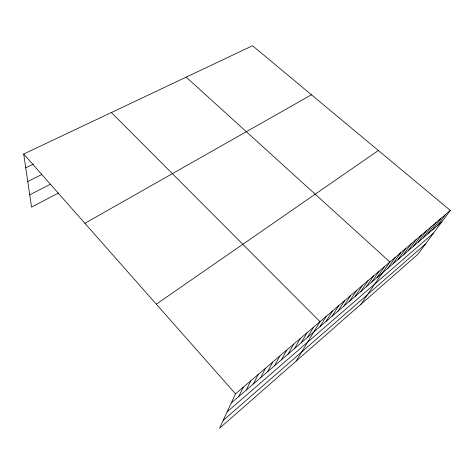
<?xml version="1.0" encoding="UTF-8"?>
<svg xmlns="http://www.w3.org/2000/svg" width="474" height="474" viewBox="0 0 474 474"><rect width="100%" height="100%" fill="white"/><g stroke="black" fill="none" stroke-linecap="round" stroke-linejoin="round"><path stroke-width="0.71" d="M450.3 210.397L235.507 393.841L219.551 428.265L417.772 254.431L450.3 210.397L252.547 45.735L23.7 154.02L31.557 207.138L58.58 192.954M238.801 396.477L243.221 387.258M246.178 390.132L250.799 380.782M253.436 383.887L258.247 374.419M260.582 377.742L265.576 368.162M267.603 371.699L272.775 362.012M274.517 365.756L279.861 355.962M281.319 359.902L286.829 350.013M288.014 354.143L293.679 344.16M294.603 348.479L300.421 338.4M301.091 342.898L307.057 332.736M307.478 337.405L313.587 327.161M296.161 361.081L320.009 321.668L111.39 112.522M319.956 326.663L326.337 316.271M326.059 321.419L332.564 310.95M332.067 316.253L338.697 305.712M337.986 311.157L344.734 300.557M343.816 306.145L350.677 295.48M349.563 301.197L356.537 290.479M355.227 296.327L362.302 285.549M360.809 291.528L367.99 280.697M366.307 286.794L373.589 275.915M371.729 282.131L379.105 271.199M377.079 277.533L384.544 266.56M360.856 304.344L389.901 261.98L186.187 77.138M387.702 268.391L395.34 257.335M392.976 263.852L400.702 252.755M398.184 259.379L405.987 248.24M403.309 254.965L411.195 243.796M408.369 250.616L416.326 239.411M413.358 246.326L421.386 235.086M418.275 242.09L426.375 230.826M423.128 237.918L431.299 226.625M427.915 233.801L436.145 222.484M432.638 229.742L440.927 218.396M437.295 225.731L445.649 214.367M223.183 420.432L425.344 244.181M227.17 411.835L433.532 233.095M231.294 402.936L441.892 221.779M156.319 304.178L378.347 150.483M84.893 223.301L311.442 94.776M29.744 194.85L50.528 184.19M27.765 181.501L41.949 174.414M25.744 167.832L33.405 164.105M23.7 154.02L235.507 393.841"/></g></svg>
